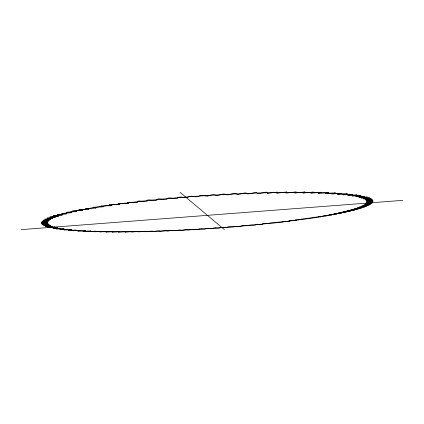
<?xml version="1.0" encoding="UTF-8"?>
<svg xmlns="http://www.w3.org/2000/svg" width="424" height="424" viewBox="0 0 424 424"><rect width="100%" height="100%" fill="white"/><g stroke="black" fill="none" stroke-linecap="round" stroke-linejoin="round"><path stroke-width="0.64" d="M177.206 198.236L176.124 198.416M187.615 197.372L186.438 197.568M303.017 192.862L303.006 192.867A60.632 7.341 -4.1 0 0 303.579 192.629L305.01 191.929L298.533 192.597A57.479 6.387 -4.8 0 0 297.166 192.825L295.358 192.973M310.903 193.01L310.956 192.989A60.494 7.293 -4.2 0 0 311.629 192.75L313.368 192.04L306.854 192.666A57.044 6.275 -4.8 0 0 305.434 192.894L303.711 193.026M166.939 199.158L164.051 199.375A59.371 6.927 -3 0 0 163.033 199.254C161.231 199.322 157.94 197.992 156.965 199.784A60.865 7.42 -3.9 0 0 156.975 200.054M156.869 200.139L155.974 200.292M147.075 201.162L144.303 201.374A58.719 6.736 -2.9 0 0 143.148 201.278C141.844 201.405 136.369 200.197 137.408 201.919A60.876 7.425 -3.7 0 0 137.652 202.116M318.35 193.222L318.445 193.185A60.319 7.235 -4.3 0 0 319.208 192.947L321.233 192.236L314.719 192.819M137.593 202.216L136.83 202.354M325.293 193.503L325.436 193.455A60.123 7.166 -4.4 0 0 326.289 193.217L328.589 192.507L322.102 193.047A56.122 6.042 -4.9 0 0 320.592 193.254L318.36 193.328M337.626 194.277L337.87 194.203A59.63 7.012 -4.5 0 0 338.887 193.969L341.686 193.27L335.331 193.715A55.141 5.809 -4.9 0 0 333.762 193.906L331.738 193.959M128.435 203.313L127.73 203.446M331.727 193.858L331.918 193.794A59.89 7.091 -4.4 0 0 332.856 193.556L335.416 192.851L328.982 193.344A55.639 5.925 -4.9 0 0 327.434 193.545L325.738 193.641M103.387 206.769L101.05 206.997A56.684 6.18 -2.8 0 0 99.545 206.976L93.004 207.251L95.05 207.691A60.356 7.245 -3.3 0 0 95.813 207.829L95.919 207.855M119.632 204.453L119.086 204.559M347.797 195.3L348.168 195.204A59.026 6.826 -4.6 0 0 349.302 194.982L352.524 194.298L346.408 194.653A54.118 5.581 -4.9 0 0 344.807 194.823L343 194.855M342.99 194.754L343.302 194.674A59.344 6.922 -4.6 0 0 344.373 194.441L347.389 193.752L341.145 194.15A54.632 5.692 -4.9 0 0 339.555 194.335L337.631 194.372M95.925 207.961L95.453 208.057M111.289 205.598L110.717 205.709M355.757 196.545L356.218 196.439A58.321 6.62 -4.7 0 0 357.48 196.217L361.052 195.565L355.259 195.824A53.064 5.358 -4.9 0 0 353.658 195.978L352.174 196.005M82.542 210.352L80.502 210.569A55.242 5.83 -2.7 0 0 78.922 210.585L72.552 210.977L75.371 211.306A59.683 7.028 -3.1 0 0 76.373 211.406L76.633 211.449M352.058 195.893L352.461 195.798A58.687 6.726 -4.7 0 0 353.669 195.57L357.077 194.902L351.114 195.21A53.594 5.47 -4.9 0 0 349.509 195.374L348.003 195.416M88.971 209.154L86.856 209.377A55.735 5.947 -2.7 0 0 85.277 209.377L78.822 209.732L81.403 210.103A59.938 7.107 -3.2 0 0 82.33 210.214L82.542 210.251M358.905 197.239L359.446 197.123A57.934 6.514 -4.8 0 0 360.729 196.911L364.444 196.275L358.847 196.492A52.534 5.247 -4.9 0 0 357.252 196.635L355.826 196.646M363.554 198.761L364.211 198.628A57.092 6.286 -4.8 0 0 365.567 198.432L369.521 197.833L364.343 197.96A51.474 5.04 -4.9 0 0 362.785 198.082L361.619 198.103M71.28 212.731L69.457 212.943A54.219 5.602 -2.7 0 0 67.851 212.981L61.713 213.436L64.962 213.691A59.095 6.848 -3 0 0 66.102 213.77L66.462 213.813M361.508 197.976L362.096 197.854A57.521 6.402 -4.8 0 0 363.421 197.653L367.269 197.033L361.873 197.202A52.004 5.141 -4.9 0 0 360.289 197.335L359.043 197.361M365.08 199.577L365.764 199.444A56.641 6.169 -4.8 0 0 367.168 199.254L371.217 198.671L366.272 198.755A50.944 4.94 -4.8 0 0 364.735 198.867L363.67 198.883M366.082 200.425L366.818 200.287A56.175 6.053 -4.9 0 0 368.244 200.102L372.367 199.545L367.661 199.587A50.424 4.844 -4.8 0 0 366.156 199.688L365.165 199.699M62.19 215.074L60.648 215.265A53.17 5.38 -2.7 0 0 59.01 215.323L53.196 215.827L56.795 216.012A58.395 6.641 -2.9 0 0 58.04 216.06L58.523 216.108M58.507 216.208L57.065 216.394A52.64 5.268 -2.7 0 0 55.433 216.463L49.815 216.987L53.556 217.136A58.014 6.535 -2.9 0 0 54.85 217.173L55.39 217.221M366.575 201.299L367.364 201.156A55.692 5.936 -4.9 0 0 368.806 200.981L372.988 200.446L368.53 200.451A49.905 4.749 -4.8 0 0 367.057 200.541L366.129 200.541M366.575 202.195L367.412 202.052A55.194 5.819 -4.9 0 0 368.864 201.882L373.115 201.135L368.891 201.342A49.396 4.659 -4.8 0 0 367.454 201.416L366.633 201.421M55.247 217.364L54.007 217.501A52.11 5.162 -2.7 0 0 52.417 217.576L47.006 218.116L50.875 218.233A57.606 6.424 -2.8 0 0 52.205 218.259L52.804 218.302M366.092 203.117L367.009 202.964A54.691 5.708 -4.9 0 0 368.44 202.81L372.839 202.078L368.753 202.253A48.898 4.574 -4.8 0 0 367.359 202.322L366.59 202.322M52.666 218.45L51.553 218.572A51.58 5.062 -2.7 0 0 49.958 218.662L44.764 219.213L48.744 219.293A57.176 6.307 -2.8 0 0 50.106 219.309L50.758 219.356M365.159 204.05L366.082 203.902A54.171 5.592 -4.9 0 0 367.544 203.753L372.081 203.043L368.138 203.186A48.41 4.494 -4.7 0 0 366.786 203.244L366.098 203.239M363.766 204.999L364.741 204.85A53.652 5.48 -4.9 0 0 366.198 204.707L370.852 204.018L367.062 204.135A47.933 4.415 -4.7 0 0 365.758 204.183L365.128 204.177M361.948 205.958L362.971 205.81A53.122 5.369 -4.9 0 0 364.417 205.677L369.171 205.009L365.536 205.094A47.467 4.335 -4.7 0 0 364.285 205.131L363.718 205.126M50.668 219.494L49.587 219.616A51.05 4.961 -2.8 0 0 48.045 219.712L43.084 220.279L47.154 220.326A56.731 6.196 -2.8 0 0 48.548 220.332L49.248 220.369M49.2 220.501L48.182 220.628A50.525 4.865 -2.8 0 0 46.672 220.724L41.95 221.302L46.099 221.317A56.265 6.079 -2.7 0 0 47.509 221.312L48.267 221.349M48.23 221.482L47.329 221.593A50.005 4.77 -2.8 0 0 45.824 221.704L41.351 222.287L45.559 222.271A55.788 5.963 -2.7 0 0 46.985 222.256L47.806 222.293M47.764 222.42L46.926 222.531A49.497 4.68 -2.8 0 0 45.485 222.642L41.245 222.992L45.522 223.183A55.295 5.846 -2.7 0 0 46.958 223.157L47.817 223.188M359.722 206.928L360.787 206.779A52.592 5.263 -4.9 0 0 362.223 206.652L367.062 206.011L363.591 206.069A47.016 4.267 -4.6 0 0 362.388 206.096L361.889 206.085M357.093 207.903L358.211 207.749A52.062 5.157 -4.9 0 0 359.632 207.633L364.534 207.018L361.232 207.044A46.582 4.198 -4.6 0 0 360.087 207.066L359.626 207.055M354.082 208.889L355.286 208.719A51.532 5.051 -4.9 0 0 356.664 208.619L361.619 208.025L358.492 208.025A46.163 4.129 -4.6 0 0 357.395 208.036L357.024 208.03M49.348 224.974L48.718 225.065A48.023 4.426 -2.9 0 0 47.387 225.192L43.582 225.584L48.267 225.658A53.753 5.501 -2.7 0 0 49.703 225.605L50.71 225.626M346.922 210.866L348.311 210.67A50.477 4.855 -4.8 0 0 349.673 210.58L354.692 210.039L351.909 209.991A45.379 4.012 -4.5 0 0 350.929 209.986L350.664 209.975M47.827 223.316L47.069 223.416A48.993 4.59 -2.8 0 0 45.644 223.533L41.541 223.904L45.972 224.052A54.791 5.729 -2.7 0 0 47.414 224.02L48.325 224.047M48.357 224.169L47.663 224.264A48.506 4.51 -2.9 0 0 46.285 224.386L42.326 224.762L46.894 224.879A54.277 5.613 -2.7 0 0 48.336 224.837L49.295 224.858M350.712 209.864L351.952 209.7A51.002 4.95 -4.8 0 0 353.34 209.599L358.333 209.032L355.376 209.011A45.76 4.07 -4.5 0 0 354.337 209.011L354.003 209M342.91 211.83L344.352 211.634A49.963 4.759 -4.8 0 0 345.682 211.555L350.712 211.041L348.115 210.972A45.013 3.959 -4.5 0 0 347.187 210.956L346.954 210.945M52.645 226.458L52.168 226.533A47.106 4.277 -3 0 0 50.917 226.67L47.435 227.073L52.3 227.073A52.698 5.284 -2.7 0 0 53.715 227.01L54.813 227.02M50.79 225.738L50.244 225.822A47.557 4.351 -2.9 0 0 48.94 225.955L45.294 226.352L50.074 226.389A53.228 5.39 -2.7 0 0 51.505 226.331L52.555 226.347M334.006 213.738L335.543 213.542A48.951 4.585 -4.8 0 0 336.815 213.479L341.834 213.018L339.592 212.906A44.335 3.858 -4.4 0 0 338.787 212.875L338.628 212.864M57.558 227.762L57.192 227.821A46.248 4.145 -3 0 0 56.074 227.958L52.936 228.366L57.918 228.308A51.633 5.072 -2.7 0 0 59.307 228.229L60.505 228.234M54.908 227.132L54.452 227.206A46.666 4.208 -3 0 0 53.302 227.338L49.99 227.746L54.919 227.714A52.168 5.173 -2.7 0 0 56.323 227.646L57.463 227.651M318.726 216.505L320.374 216.32A47.515 4.346 -4.7 0 0 321.546 216.277L326.464 215.901L324.768 215.726A43.471 3.736 -4.3 0 0 324.137 215.678L324.116 215.678M324.058 215.593L325.669 215.408A47.981 4.42 -4.7 0 0 326.872 215.36L331.838 214.952L329.957 214.798A43.741 3.774 -4.3 0 0 329.268 214.756L329.199 214.751M329.162 214.671L330.731 214.48A48.458 4.5 -4.7 0 0 331.971 214.427L336.963 213.993L334.907 213.86A44.027 3.816 -4.4 0 0 334.16 213.823L334.054 213.818M66.287 213.956L64.819 214.115A53.7 5.491 -2.7 0 0 63.15 214.162L57.166 214.639L60.595 214.862A58.756 6.747 -2.9 0 0 61.793 214.926L62.217 214.973M63.982 228.87L63.759 228.907A45.453 4.023 -3.1 0 0 62.72 229.055L59.938 229.469L64.978 229.347A50.583 4.876 -2.8 0 0 66.319 229.257L67.734 229.267M60.611 228.335L60.319 228.388A45.84 4.081 -3.1 0 0 59.222 228.531L56.26 228.944L61.279 228.849A51.108 4.971 -2.8 0 0 62.646 228.764L63.987 228.78M307.448 218.27L309.175 218.09A46.629 4.203 -4.6 0 0 310.246 218.063L315.059 217.74L313.718 217.538A42.999 3.668 -4.2 0 0 313.209 217.475M313.193 217.395L314.868 217.215A47.064 4.272 -4.6 0 0 315.997 217.178L320.867 216.828L319.346 216.643A43.227 3.699 -4.2 0 0 318.779 216.584L318.779 216.584M71.767 229.782L71.577 229.819A44.732 3.917 -3.2 0 0 70.697 229.956L68.269 230.37L73.326 230.195A49.55 4.691 -2.8 0 0 74.608 230.094L76.119 230.089M295.417 219.961L297.187 219.786A45.803 4.076 -4.5 0 0 298.194 219.78L302.869 219.51L301.883 219.272A42.612 3.615 -4.1 0 0 301.485 219.203M301.517 219.123L303.277 218.948A46.211 4.139 -4.6 0 0 304.305 218.932L309.054 218.636L307.893 218.413A42.797 3.641 -4.2 0 0 307.437 218.349M67.697 229.352L67.474 229.395A45.082 3.97 -3.1 0 0 66.552 229.532L63.945 229.941L69.001 229.792A50.064 4.781 -2.8 0 0 70.315 229.697L71.773 229.702M289.163 220.777L290.965 220.607A45.416 4.017 -4.5 0 0 291.929 220.602L296.519 220.358L295.708 220.109A42.448 3.593 -4.1 0 0 295.369 220.035M80.735 230.513L80.655 230.529A44.085 3.821 -3.2 0 0 79.855 230.677L77.793 231.08L82.807 230.852A48.559 4.516 -2.9 0 0 84.032 230.746L85.627 230.73M76.103 230.174L75.944 230.206A44.398 3.869 -3.2 0 0 75.133 230.338L72.896 230.751L77.931 230.545A49.046 4.6 -2.8 0 0 79.187 230.444L80.74 230.433M85.579 230.815L85.558 230.82A43.794 3.779 -3.3 0 0 84.832 230.963L82.956 231.366L87.938 231.112A48.076 4.436 -2.9 0 0 89.125 231.006L90.757 230.979M90.741 231.059L90.731 231.064A43.524 3.742 -3.3 0 0 90.052 231.207L88.356 231.599L93.296 231.329A47.605 4.362 -2.9 0 0 94.446 231.218L96.11 231.181M96.084 231.271L96.094 231.266A43.275 3.705 -3.4 0 0 95.506 231.403L93.99 231.79L98.877 231.499A47.154 4.288 -3 0 0 99.985 231.382L101.686 231.34M276.252 222.335L278.096 222.176A44.7 3.911 -4.4 0 0 278.971 222.187L283.38 221.996L282.909 221.72A42.193 3.556 -4 0 0 282.691 221.635M282.776 221.567L284.594 221.402A45.05 3.964 -4.5 0 0 285.516 221.407L290.016 221.19L289.38 220.925A42.31 3.572 -4 0 0 289.099 220.846M269.611 223.077L271.477 222.923A44.372 3.864 -4.4 0 0 272.309 222.939L276.612 222.775L276.316 222.489A42.098 3.546 -4 0 0 276.151 222.399M256.027 224.492L257.956 224.344A43.767 3.779 -4.3 0 0 258.677 224.37L262.175 224.323L262.8 223.952A41.971 3.53 -3.9 0 0 262.753 223.856M262.864 223.798L264.772 223.644A44.059 3.816 -4.4 0 0 265.541 223.671L266.33 223.687M249.116 225.155L251.061 225.012A43.502 3.736 -4.3 0 0 251.734 225.049L253.34 225.118M242.131 225.796L244.081 225.653A43.253 3.705 -4.2 0 0 244.722 225.695L247.356 225.748L248.936 225.308A41.934 3.525 -3.8 0 0 248.994 225.208M235.092 226.4L237.058 226.268A43.02 3.673 -4.2 0 0 237.652 226.315L240.148 226.384L241.897 225.95A41.95 3.525 -3.8 0 0 242.009 225.838M220.888 227.534L222.844 227.402M228.006 226.983L229.962 226.851M199.428 228.997L201.368 228.865M213.749 228.048L215.689 227.921M185.145 229.808L187.101 229.681M206.594 228.536L208.534 228.409M338.776 212.747L340.112 212.594A49.449 4.669 -4.8 0 0 341.389 212.519L346.419 212.032L344.002 211.942A44.663 3.906 -4.4 0 0 343.133 211.921L342.942 211.91M76.325 211.618L74.735 211.762A54.733 5.719 -2.7 0 0 73.108 211.788L66.844 212.212L69.886 212.509A59.402 6.938 -3 0 0 70.962 212.594L71.274 212.636M95.432 208.062L93.704 208.184A56.217 6.063 -2.7 0 0 92.156 208.173L85.648 208.491L87.969 208.894A60.16 7.182 -3.2 0 0 88.812 209.021L88.971 209.053M148.93 231.414L149.518 231.324A44.123 3.827 -3.2 0 0 150.287 231.197L152.195 231.096M148.527 231.478L147.711 231.599M147.292 231.663L145.315 231.737L145.437 231.424A42.034 3.535 -3.7 0 1 145.543 231.319M110.616 205.725L108.873 205.826A57.129 6.296 -2.8 0 0 107.415 205.788L100.88 206.016L102.635 206.499A60.521 7.303 -3.4 0 0 103.302 206.647L103.361 206.663M118.953 204.575L117.141 204.67A57.558 6.408 -2.8 0 0 115.741 204.617L109.244 204.803L110.696 205.317A60.659 7.346 -3.5 0 0 111.263 205.476L111.273 205.481M127.592 203.462L125.833 203.541A57.971 6.519 -2.8 0 0 124.497 203.472L118.063 203.61L119.197 204.156A60.765 7.383 -3.6 0 0 119.658 204.331M136.687 202.37L134.906 202.439A58.358 6.63 -2.9 0 0 133.645 202.359L127.311 202.444L128.112 203.022A60.833 7.409 -3.6 0 0 128.472 203.207M155.73 200.314L154.05 200.351A59.058 6.837 -3 0 0 152.958 200.239C151.421 200.404 147.048 198.962 147.038 200.859A60.886 7.431 -3.8 0 0 147.17 201.061M175.806 198.443L174.232 198.448A59.657 7.017 -3.1 0 0 173.331 198.315C171.381 198.225 168.503 197.128 167.13 198.872A60.818 7.404 -4 0 0 167.029 199.089M186.178 197.589L184.594 197.584A59.911 7.102 -3.2 0 0 183.793 197.436C181.758 197.155 179.151 196.392 177.502 197.955A60.733 7.372 -4.1 0 0 177.285 198.183M21.2 229.633L402.8 200.351M196.789 196.784L198.151 196.566A60.478 7.288 -4.2 0 1 198.633 196.312C200.557 195.183 202.942 195.178 205.025 195.867A60.34 7.24 -3.3 0 1 205.587 196.036L207.097 196.068M196.63 196.794L195.067 196.778A60.139 7.176 -3.2 0 0 194.377 196.619C192.3 196.132 189.841 195.766 188.018 197.102A60.621 7.335 -4.2 0 0 187.689 197.335M207.257 196.058L208.73 195.83A60.303 7.229 -4.3 0 1 209.286 195.586C211.269 194.664 213.632 194.287 215.678 195.188A60.505 7.298 -3.4 0 1 216.134 195.369M217.724 195.406L219.261 195.183A60.097 7.16 -4.4 0 1 219.934 194.939C221.932 194.219 224.333 193.455 226.289 194.584A60.643 7.346 -3.5 0 1 226.628 194.775M217.56 195.416L216.198 195.39M228.17 194.828L229.734 194.611A59.864 7.086 -4.4 0 1 230.513 194.362C232.484 193.863 235.007 192.676 236.804 194.054A60.754 7.383 -3.5 0 1 237.027 194.256M227.879 194.839L226.713 194.807M238.447 194.325L240.079 194.118A59.604 7.001 -4.5 0 1 240.975 193.869C242.867 193.583 245.676 191.971 247.171 193.609A60.828 7.409 -3.6 0 1 247.277 193.816M238.288 194.33L237.117 194.298M172.96 230.354L171.015 230.471A43.301 3.71 -3.4 0 1 170.379 230.598L167.745 231.001L166.16 230.773A41.934 3.525 -3.8 0 1 166.097 230.672M258.513 193.551L260.272 193.36A58.994 6.816 -4.6 0 1 261.338 193.116C262.891 193.047 266.993 191.155 267.279 192.899A60.886 7.431 -3.8 0 1 267.131 193.174M258.391 193.556L257.416 193.519M268.09 193.291L269.971 193.111A58.65 6.715 -4.7 0 1 271.148 192.862L277.333 192.083L276.883 192.75A60.87 7.42 -3.9 0 1 276.639 192.973M268.063 193.291L267.215 193.254M138.775 231.403L136.957 231.483A44.769 3.922 -3.2 0 1 136.051 231.61L131.636 232.002L132.097 231.668A42.215 3.562 -3.6 0 1 132.315 231.552M277.439 193.106L276.692 193.063M277.497 193.106L279.384 192.936A58.284 6.609 -4.7 0 1 280.64 192.692L286.958 191.945L286.168 192.629A60.823 7.404 -4 0 1 285.818 192.856M286.704 193L288.452 192.841A57.892 6.498 -4.8 0 1 289.783 192.602L296.196 191.897L295.078 192.586A60.743 7.378 -4.1 0 1 294.622 192.819M286.507 193L285.866 192.962M295.205 192.973L294.643 192.936M303.489 193.026L302.996 192.989M266.733 223.697L269.653 223.284A42.024 3.535 -3.9 0 0 269.505 223.141M253.711 225.128L255.709 224.964L255.905 224.646A41.939 3.525 -3.8 0 0 255.911 224.545M325.659 193.641L325.309 193.609M180.009 230.036L178.038 230.163A43.068 3.678 -3.4 0 1 177.46 230.285L174.349 230.714L173.209 230.481A41.944 3.525 -3.8 0 1 173.093 230.386M165.964 230.64L164.067 230.746A43.55 3.747 -3.3 0 1 163.357 230.879L159.986 231.297L159.175 231.027A41.944 3.525 -3.8 0 1 159.17 230.926M145.437 231.271L143.593 231.356A44.435 3.874 -3.2 0 1 142.734 231.488L138.42 231.891L138.712 231.568A42.114 3.546 -3.6 0 1 138.876 231.456M119.531 231.557L117.745 231.626A45.882 4.086 -3.1 0 1 116.754 231.743L112.074 232.092L113.054 231.727A42.644 3.62 -3.5 0 1 113.447 231.605M194.224 229.289L192.279 229.416A42.665 3.62 -3.5 0 1 191.749 229.554L188.913 229.988L187.45 229.787A42.029 3.535 -3.9 0 1 187.228 229.702M132.23 231.493L130.407 231.573A45.119 3.975 -3.1 0 1 129.484 231.695L124.974 232.076L125.61 231.727A42.336 3.578 -3.6 0 1 125.886 231.61M125.811 231.546L124.047 231.61A45.495 4.028 -3.1 0 1 123.05 231.743L118.45 232.103L119.255 231.748A42.48 3.599 -3.5 0 1 119.589 231.626M107.458 231.456L105.767 231.504A46.714 4.219 -3 0 1 104.654 231.626L99.826 231.939L101.161 231.552A43.041 3.673 -3.4 0 1 101.675 231.424M159.037 230.884L157.172 230.985A43.826 3.784 -3.3 0 1 156.398 231.117C155.173 231.154 153 232.103 152.264 231.244A41.981 3.53 -3.7 0 1 152.311 231.138M113.415 231.531L111.65 231.589A46.29 4.15 -3 0 1 110.616 231.705L105.862 232.034L107.018 231.663A42.835 3.646 -3.4 0 1 107.468 231.536M310.914 193.121L313.225 193.042A56.593 6.159 -4.8 0 1 314.719 192.819M247.383 193.874L250.271 193.704A59.312 6.911 -4.6 0 1 251.268 193.45C253.001 193.339 256.387 191.42 257.336 193.238A60.876 7.425 -3.7 0 1 257.326 193.455M180.041 192.332L224.407 229.649M234.97 226.443A41.987 3.53 -3.7 0 1 234.806 226.554L234.122 226.893L230.529 226.904A42.813 3.641 -4.2 0 1 230.004 226.851M227.889 227.02A42.045 3.54 -3.7 0 1 227.672 227.132L226.835 227.481L223.379 227.465A42.628 3.62 -4.1 0 1 222.897 227.407M220.777 227.566A42.124 3.551 -3.6 0 1 220.507 227.683L218.895 228.08L216.198 227.995A42.469 3.593 -4.1 0 1 215.768 227.932M213.643 228.08A42.225 3.562 -3.6 0 1 213.32 228.197L212.175 228.552L209.006 228.494A42.326 3.578 -4 0 1 208.629 228.425M206.499 228.562A42.352 3.578 -3.5 0 1 206.122 228.679L204.204 229.082L201.808 228.955A42.204 3.562 -4 0 1 201.48 228.881M199.354 229.013A42.495 3.599 -3.5 0 1 198.93 229.135L196.863 229.538L194.621 229.389A42.103 3.546 -4 0 1 194.346 229.31M185.113 229.813A42.856 3.646 -3.4 0 1 184.588 229.935L182.85 230.306L180.354 230.174A41.976 3.53 -3.9 0 1 180.142 230.062M123.432 231.849A163.367 16.547 -3.8 0 0 370.173 201.67A163.367 16.547 -3.8 0 0 127.953 202.836A163.367 16.547 -3.8 0 0 123.432 231.849"/></g></svg>
